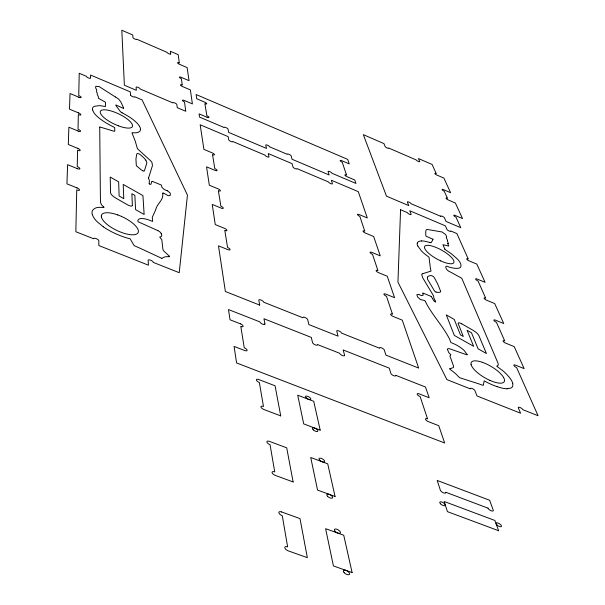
<?xml version="1.0" encoding="UTF-8"?>
<svg xmlns="http://www.w3.org/2000/svg" width="605" height="605" viewBox="0 0 605 605"><rect width="100%" height="100%" fill="white"/><g stroke="black" fill="none" stroke-linecap="round" stroke-linejoin="round"><path stroke-width="0.91" d="M149.223 183.262L149.359 180.441L148.58 178.414M101.337 215.425L101.353 217.089M140.405 129.447L140.126 131.02L138.401 132.245A23.716 7.426 25.6 0 1 133.403 132.76A2.556 0.809 25.8 0 0 133.236 132.745L133.236 132.745A1.853 0.582 25.8 0 1 132.987 132.737L132.223 132.714A2.065 0.65 25.8 0 0 131.966 132.873L135.278 141.177L137.154 147.824A22.332 7.184 26.1 0 0 137.464 148.686A4.159 1.339 25.9 0 0 138.5 149.7L150.252 160.423A12.841 4.197 25.9 0 1 151.946 162.465L152.468 165.536L148.55 178.052M99.719 127.095L100.377 196.323L100.551 202.486L101.345 204.49A9.884 3.517 25.6 0 0 103.319 206.585A4.001 1.429 25.5 0 1 103.742 207.069M155.75 209.67C156.861 203.688 163.63 200.255 162.76 193.887A31.452 10.633 26.6 0 1 162.753 193.494M155.538 210.132L152.316 217.218L152.354 218.534A28.7 10.134 25.8 0 1 152.415 219.002L152.589 221.43L148.21 219.744A14.641 5.218 26.1 0 0 143.695 218.692L141.381 218.541A12.667 4.515 26.1 0 0 139.263 218.942C137.645 219.607 137.01 221.944 139.21 222.194A16.683 5.906 26 0 0 140.874 223.003L154.199 228.97A60.417 22.256 26.2 0 1 157.905 230.671M427.387 277.196L427.546 279.276L434.012 290.166A37.404 12.017 29.1 0 1 434.511 290.922L434.692 291.156A1.558 0.492 29.4 0 0 435.373 291.723L435.963 292.064M449.916 368.642L449.802 368.732A1.316 0.454 30.2 0 0 449.923 369.171L450.899 370.01A19.594 6.897 30.1 0 1 458.257 376.476L460.065 377.86L478.691 383.82A30.749 10.799 30.7 0 1 479.599 384.137L481.187 384.719A25.236 8.651 30.4 0 0 482.314 385.113A3.524 1.218 30.5 0 0 483.07 385.241L483.13 385.256A3.781 1.308 30.6 0 1 483.297 385.272L484.174 380.848A29.864 10.119 30.5 0 0 494.867 385.846A37.548 12.675 30.4 0 0 497.098 386.655M152.067 181.341L152.044 181.349A2.435 0.817 26.1 0 0 151.885 181.47L150.97 184.185A3.456 1.165 26 0 1 150.274 184.336L149.473 184.253A19.935 6.723 25.8 0 0 149.412 184.049L149.306 183.723M422.6 273.717L430.329 271.327A3.902 1.21 29.2 0 0 430.979 271.032A20.986 6.519 29 0 0 430.843 270.276L430.495 268.703M446.346 237.394L446.687 236.684L445.726 234.748A1.777 0.514 29.1 0 0 444.199 233.59L442.157 231.995L427.659 229.522L426.321 229.703L425.822 231.057A103.175 29.925 29.9 0 0 425.731 232.108L425.776 235.428A5.732 1.686 29 0 0 425.92 235.837L425.988 235.995A14.255 4.22 28.8 0 1 426.094 236.23L432.953 239.209M418.72 294.454L416.83 294.711L417.722 297.115L420.437 299.581L424.74 300.541A16.781 5.422 29.5 0 0 424.899 300.776L425.096 301.056A7.593 2.473 29.3 0 1 425.444 301.608M447.783 243.49L448.426 243.475L447.352 240.949A4.243 1.24 29.2 0 1 447.624 240.624L446.339 237.621A1.664 0.484 29.1 0 1 446.293 237.463M447.73 243.497L448.744 246.069L442.958 244.67L443.669 246.333M507.066 388.735L510.877 388.07A24.155 8.19 30.5 0 0 512.836 385.211A31.369 10.648 30.4 0 0 512.821 384.825L512.715 383.623M168.689 256.702L169.506 256.558A1.376 0.507 26.4 0 0 169.483 256.21L169.211 255.885A20.502 7.449 26.6 0 1 167.426 254.395L164.167 251.37A10.338 3.766 26.5 0 1 162.874 249.162L161.815 239.693A5.127 1.845 26.3 0 0 160.839 238.574L159.75 236.948L160.605 236.827A7.85 2.813 26.2 0 0 161.422 236.426L161.792 235.285L161.202 233.447M161.701 258.305L139.664 248.065A33.441 12.561 26.1 0 0 138.341 247.483L136.518 246.696A27.127 9.877 26 0 1 135.218 246.122A3.706 1.369 26 0 1 134.272 245.57L134.197 245.524A4.28 1.581 26 0 0 133.97 245.38L130.151 238.801A31.8 11.487 25.7 0 1 118.459 234.921A39.401 14.18 25.7 0 1 115.865 233.802A29.342 10.61 25.7 0 1 103.243 226.792M143.06 170.92L143.65 171.056A1.641 0.544 25.9 0 0 144.247 171.003L144.345 170.875A39.083 12.977 26.4 0 1 144.572 170.391L146.879 162.715L145.873 160.189M166.806 190.53L166.897 190.56A2.186 0.734 26.3 0 1 167.373 190.779M418.841 294.491L418.879 294.499A1.543 0.499 29.3 0 1 419.265 294.635L419.356 294.688A3.267 1.051 29.3 0 0 421.299 295.512L421.897 295.595A2.08 0.673 29.3 0 0 422.192 295.535L423.175 295.149A2.443 0.786 29.3 0 0 423.167 294.771L422.819 293.849A22.256 7.147 29.5 0 1 422.789 293.554L422.721 292.964L431.078 296.382M429.868 242.507L430.42 242.658A2.48 0.734 29 0 0 431.206 242.597L432.923 239.746A9.839 2.904 28.9 0 0 432.938 239.209M482.404 362.312L485.732 363.65A19.088 6.474 30.5 0 1 503.617 377.512M117.748 214.904L121.514 216.416M240.366 323.819L230.044 319.773L228.493 309.548L259.863 321.883A2.821 1.059 27.9 0 0 262.63 324.159A2.821 1.059 27.9 0 0 264.922 323.879M118.308 125.795L114.965 124.403A17.727 5.543 25.6 0 1 100.301 112.787L100.279 111.532A17.727 5.543 25.6 0 1 114.587 112.144L117.869 113.506A17.727 5.543 25.6 0 1 132.45 124.993L132.525 126.256A17.727 5.543 25.6 0 1 118.308 125.795M77.039 187.913L66.943 183.837L67.601 164.681L77.432 168.682M77.863 148.422L68.289 144.489L68.879 127.224L78.227 131.088M152.157 181.288L161.323 185.039L161.58 185.743A23.86 8.016 25.9 0 1 161.716 186.09L161.777 186.93A2.549 0.855 26.2 0 0 161.989 187.406L163.524 188.858A2.178 0.734 26.2 0 0 163.955 189.221L164.711 189.698A3.418 1.149 26.2 0 0 166.798 190.522M78.605 112.946L69.499 109.157L70.036 93.51L78.93 97.239M489.831 380.348L493.211 381.695A19.088 6.474 30.5 0 0 504.404 379.35L503.617 377.497M440.637 260.868L443.624 262.109A16.66 4.999 29.2 0 0 453.916 261.216L453.319 259.787A16.66 4.999 29.2 0 0 437.876 248.247L434.927 246.999A16.66 4.999 29.2 0 0 424.544 247.778L425.065 249.162A16.66 4.999 29.2 0 0 440.667 260.876M115.366 96.959L118.716 99.107L120.834 101.988A114.489 35.226 24.5 0 1 121.567 103.44L123.473 107.713M122.104 112.787L121.439 112.417A2.586 0.794 25.7 0 1 120.41 111.638L116.304 106.087A10.338 3.169 25.7 0 1 115.963 105.368L115.805 104.96L123.511 108.431A14.974 4.583 25.8 0 1 123.518 108.242L123.526 108.106A6.163 1.891 25.6 0 0 123.488 107.72M115.321 96.936L99.038 86.515L97.178 86.5A1.906 0.575 25.4 0 0 95.764 86.402L95.605 88.012L96.497 89.298A1.792 0.544 25.4 0 1 96.618 89.593L96.656 92.217A4.553 1.384 25.3 0 1 97.231 92.928C96.732 95.144 98.887 95.908 98.381 98.214L105.497 102.298L105.588 106.208A2.223 0.688 25.5 0 1 104.763 106.412L101.088 105.83A15.397 4.795 25.5 0 0 99.432 105.618L94.471 106.291A23.64 7.389 25.6 0 0 92.663 109.906M103.319 226.769L97.609 222.156A25.712 9.309 25.7 0 1 93.155 216.477A33.865 12.251 25.8 0 1 92.936 215.977L92.353 214.495M167.517 190.847L170.171 193.003L170.391 195.226L168.205 195.74L163.055 192.806A18.135 6.126 26 0 1 162.979 192.95L162.874 193.124A7.721 2.617 26.3 0 0 162.73 193.487M431.183 296.495L431.236 296.548A2.201 0.703 29.4 0 1 431.471 296.821L432.431 298.454M103.757 207.076L103.795 207.129A10.262 3.653 25.6 0 0 104.022 207.432L98.517 207.349A24.223 8.742 25.7 0 0 95.393 208.158A42.804 15.511 25.9 0 0 92.709 210.26A30.893 11.177 25.8 0 0 92.225 214.374M432.673 298.862L433.777 300.647A3.335 1.074 29.5 0 0 434.723 301.524L435.577 302.107A19.39 6.231 29.7 0 1 435.539 301.918L435.502 301.691A9.998 3.229 29.4 0 0 435.373 301.177M417.873 246.061L421.541 251.06A22.325 6.708 29.2 0 0 427.395 255.983A2.45 0.749 29.1 0 1 427.569 256.112L427.629 256.149A1.823 0.552 29.1 0 0 427.848 256.316L428.688 256.943A1.951 0.59 29.1 0 1 429.051 257.352L430.367 268.166M443.896 246.87L444.826 249.109M435.358 301.169L433.777 297.781L433.611 296.079A2.662 0.855 29.4 0 0 433.445 295.679L422.721 277.771L421.738 274.64A12.176 3.819 29.3 0 1 422.6 273.717M471.045 364.444L471.787 366.297A19.088 6.474 30.5 0 0 489.868 380.356M264.929 323.879L263.954 318.752L311.31 337.416L312.543 342.604A2.791 1.044 28.6 0 0 315.334 344.88A2.791 1.044 28.6 0 0 317.504 344.563L339.655 353.267A2.783 1.028 29 0 0 342.46 355.543A2.783 1.028 29 0 0 344.578 355.203L343.179 349.977L389.249 368.135L390.898 373.429A2.76 1.013 29.7 0 0 393.726 375.697A2.76 1.013 29.7 0 0 395.73 375.327L425.496 387.034L429.172 397.757L419.205 393.855A2.791 1.028 30.1 0 0 417.231 394.263A2.791 1.028 30.1 0 0 420.112 396.57L427.546 418.857A2.866 1.081 30.4 0 0 425.549 419.356A2.866 1.081 30.4 0 0 428.605 421.753L438.738 425.678L444.667 443.004L236.593 362.947L234.082 346.415L244.594 350.484A2.942 1.157 27.8 0 0 247.127 350.212A2.942 1.157 27.8 0 0 244.254 347.784L240.79 326.42A2.866 1.097 27.6 0 0 243.157 326.125A2.866 1.097 27.6 0 0 240.366 323.819M130.499 94.977L130.332 91.884L90.591 75.058L90.576 78.09A2.322 0.696 25.3 0 1 88.459 77.947A2.322 0.696 25.3 0 1 86.349 76.298L79.225 73.281L78.748 95.537A2.405 0.741 25.2 0 1 81.146 97.352A2.405 0.741 25.2 0 1 78.718 97.14M447.443 349.297L448.713 352.564A7.457 2.541 30 0 0 449.817 353.698L450.823 354.538L450.438 355.528A4.885 1.671 30.1 0 0 449.923 356.012L453.538 366.085A9.884 3.426 30 0 1 453.228 367.575L451.148 368.385A19.746 6.852 29.9 0 1 449.939 368.657M78.378 112.863A2.465 0.786 25.2 0 1 80.843 114.738A2.465 0.786 25.2 0 1 78.34 114.549L78.03 129.22A2.518 0.817 25.2 0 1 80.548 131.149A2.518 0.817 25.2 0 1 77.992 130.99M77.621 148.331A2.586 0.862 25.2 0 1 80.215 150.327A2.586 0.862 25.2 0 1 77.584 150.191L77.236 166.617A2.647 0.907 25.2 0 1 79.883 168.682A2.647 0.907 25.2 0 1 77.19 168.576M76.782 187.815A2.723 0.96 25.2 0 1 79.512 189.962A2.723 0.96 25.2 0 1 76.737 189.887L75.844 231.723L93.594 238.756A2.859 1.066 25.5 0 1 96.203 238.627A2.859 1.066 25.5 0 1 98.827 240.828L98.865 245.57L148.459 265.187L148.142 260.377A2.821 1.051 26.2 0 1 150.637 260.21A2.821 1.051 26.2 0 1 153.292 262.411L179.231 272.696L187.452 195.128L142.069 99.87L134.673 96.739A2.291 0.688 25.8 0 1 132.631 96.626A2.291 0.688 25.8 0 1 130.499 94.977M99.719 127.095A1.248 0.401 25.4 0 1 100.044 127.027L110.798 130.272A51.818 16.97 25.7 0 1 113.543 131.141L114.746 131.209L114.67 127.534L110.428 125.364A26.975 8.432 25.6 0 1 98.963 117.945A24.571 7.691 25.6 0 1 94.41 113.453A33.328 10.414 25.7 0 1 92.686 109.913M122.089 112.81A27.414 8.583 25.6 0 1 132.563 119.193A26.544 8.304 25.6 0 1 139.566 126.369M139.475 126.347A21.553 6.738 25.6 0 1 140.519 129.493M148.55 178.399A2.798 0.938 26.1 0 1 148.573 178.059M149.314 183.723A9.03 3.04 26.1 0 1 149.208 183.262M157.92 230.649A4.59 1.641 26.2 0 1 161.119 233.424M168.659 256.671A20.449 7.562 26.6 0 0 162.639 258.002L162.163 258.335A1.112 0.408 26.4 0 1 161.701 258.305M142.916 170.807A8.198 2.707 26 0 1 141.215 169.831L136.533 165.883A9.393 3.101 26 0 1 136.291 165.089L135.959 159.501A98.184 32.095 26.9 0 1 136.027 158.412L136.647 154.683A32.148 10.466 26.2 0 1 137.01 153.723L137.04 153.693A3.328 1.081 25.9 0 1 137.562 153.488L138.598 153.731A3.002 0.976 25.9 0 1 139.846 154.381L140.163 154.6A24.986 8.198 25.7 0 1 145.828 160.181M101.406 217.104A20.305 7.343 25.8 0 0 118.293 231.133L122.089 232.653A20.305 7.343 25.8 0 0 138.379 231.912L138.295 230.24A20.305 7.343 25.8 0 0 121.514 216.439M101.383 215.463A20.305 7.343 25.8 0 1 117.793 214.941M512.79 383.593A29.017 9.839 30.5 0 0 510.272 378.564A40.248 13.711 30.4 0 0 506.355 374.034A22.695 7.676 30.5 0 0 502.657 370.615L496.811 366.275A7.895 2.639 30.4 0 0 496.894 366.146L496.924 366.085A3.728 1.248 30.5 0 1 497.106 365.851A9.279 3.093 30.4 0 0 498.233 365.102L498.104 363.476L495.245 356.617L461.781 278.3L451.148 272.431A48.869 15.291 29.5 0 0 448.57 271.101C445.666 269.52 443.752 263.863 449.099 267.085A25.365 7.615 29.2 0 0 457.955 268.287A23.035 6.912 29.2 0 0 460.677 266.979A31.271 9.4 29.1 0 0 460.791 264.377A22.203 6.663 29.2 0 0 457.055 258.698L451.292 253.707A14.414 4.311 29.2 0 0 449.575 252.527L445.832 250.054A2.08 0.613 29.2 0 1 444.804 249.101M421.443 240.903A25.735 7.729 29.2 0 1 429.89 242.544M417.246 243.195A24.949 7.494 29.2 0 1 421.519 240.964M417.768 246.016A20.305 6.103 29.1 0 1 417.337 243.248M425.436 301.608A30.326 9.93 29.1 0 1 425.617 302.054C432.31 315.228 443.087 326.11 449.719 339.397A27.255 9.083 30.2 0 0 449.886 339.881L450.914 342.543L454.907 344.23A13.892 4.704 30 0 1 459.346 346.748L461.819 348.495A12.024 4.061 30 0 1 464.337 350.688L467.347 354.832L466.024 354.462A16.048 5.385 30 0 1 464.61 354.038L452.941 349.924A57.498 19.98 30.4 0 0 449.704 348.82A4.371 1.482 30 0 0 447.518 349.335M507.156 388.818A27.543 9.332 30.5 0 1 497.076 386.618M436.069 292.056A7.774 2.465 29.4 0 0 437.46 292.366L439.729 292.328L440.667 291.761A8.841 2.798 29.3 0 0 440.531 291.043L438.073 284.849A95.915 30.787 28.5 0 0 437.453 283.533L434.882 278.678A31.014 9.763 29 0 0 433.997 277.256L433.944 277.196A3.169 0.991 29.3 0 0 433.256 276.5L432.227 275.903A2.851 0.892 29.3 0 0 431.168 275.593L430.919 275.577A23.535 7.373 29.5 0 0 427.425 277.219M471.098 364.482A19.088 6.474 30.5 0 1 482.45 362.35M170.693 53.913L170.693 53.958A2.072 0.56 26.1 0 1 168.825 53.732A2.072 0.56 26.1 0 1 166.935 52.295L136.73 39.212A2.095 0.567 25.8 0 1 134.839 39.023A2.095 0.567 25.8 0 1 132.934 37.548L132.767 34.999L121.817 30.25L124.38 85.245L136.314 90.304L136.117 87.317A2.254 0.665 25.8 0 1 138.076 87.385A2.254 0.665 25.8 0 1 140.216 89.026L172.811 102.865A2.238 0.658 26.2 0 1 174.739 102.963A2.238 0.658 26.2 0 1 176.857 104.582L177.235 107.667L185.758 111.282L184.517 101.973A2.208 0.643 26.3 0 1 182.453 100.377A2.208 0.643 26.3 0 1 184.351 100.483L192.398 103.909L190.371 89.911L182.46 86.523A2.163 0.613 26.3 0 1 180.441 84.987A2.163 0.613 26.3 0 1 182.264 85.086L181.417 78.733A2.133 0.597 26.3 0 1 179.428 77.206A2.133 0.597 26.3 0 1 181.266 77.342L189.04 80.684L187.149 67.609L179.496 64.296A2.087 0.575 26.2 0 1 177.552 62.837A2.087 0.575 26.2 0 1 179.314 62.958L178.21 54.684L170.376 51.289L170.693 53.913M400.57 209.761L397.946 282.127L446.898 379.607L470.357 388.894A2.677 0.938 30.5 0 1 472.15 388.516A2.677 0.938 30.5 0 1 474.955 390.724L477.02 395.98L520.595 413.207L518.319 407.899A2.662 0.923 31.1 0 1 520.02 407.49A2.662 0.923 31.1 0 1 522.841 409.691L538.057 415.718L516.579 367.507A2.518 0.832 30.6 0 1 513.91 365.458A2.518 0.832 30.6 0 1 515.528 365.14L524.164 368.626L514.197 346.612L505.742 343.171A2.45 0.786 30.3 0 1 503.141 341.19A2.45 0.786 30.3 0 1 504.736 340.918L496.448 322.314A2.397 0.756 30.1 0 1 493.914 320.393A2.397 0.756 30.1 0 1 495.487 320.158L503.746 323.546L494.693 303.551L486.602 300.209A2.337 0.718 29.8 0 1 484.136 298.356A2.337 0.718 29.8 0 1 485.686 298.159L478.056 281.023A2.284 0.688 29.6 0 1 475.651 279.223A2.284 0.688 29.6 0 1 477.179 279.056L485.089 282.353L476.831 264.113L469.072 260.861A2.223 0.658 29.4 0 1 466.735 259.121A2.223 0.658 29.4 0 1 468.24 258.993L456.926 233.598L450.657 230.944A2.155 0.62 29.1 0 1 449.167 231.027A2.155 0.62 29.1 0 1 446.913 229.363L445.386 225.854L409.744 210.759L411.12 214.223A2.17 0.628 28.7 0 1 409.57 214.291A2.17 0.628 28.7 0 1 407.324 212.62L400.57 209.761M132.351 205.466L132.336 205.647A3.751 1.316 25.8 0 1 128.109 205.14L115.918 198.145A9.226 3.222 25.7 0 1 110.564 192.7L110.216 177.068L118.656 181.878L119.124 195.982L123.768 198.659L123.208 184.442L142.924 195.581L144.134 214.503L135.611 209.625L134.847 195.407L131.882 193.744L132.351 205.466M281.62 511.951L281.401 511.875A3.448 1.581 29.7 0 0 278.882 512.79A3.448 1.581 29.7 0 0 282.27 515.725L287.632 546.882A3.562 1.679 30.2 0 0 284.811 547.805A3.562 1.679 30.2 0 0 288.456 550.943L307.34 557.659L300.004 518.598L281.62 511.951M352.095 572.564L333.4 565.909L325.611 528.672L343.731 535.228L352.095 572.564M335.057 496.493L317.542 490.05L310.736 457.493L327.736 463.846L335.057 496.493M293.123 481.951L275.457 475.454A3.32 1.467 29.2 0 1 272.068 472.603A3.32 1.467 29.2 0 1 274.73 471.908L270.049 444.698A3.222 1.384 28.8 0 1 266.881 441.968A3.222 1.384 28.8 0 1 269.482 441.393L286.717 447.829L293.123 481.951M498.633 530.729L447.458 511.656L444.161 501.484L494.898 520.474L498.633 530.729M488.001 508.147L445.704 492.236A3.093 1.248 31.3 0 1 443.518 492.863A3.093 1.248 31.3 0 1 440.349 490.163L437.203 480.446L489.634 500.244L493.279 510.234A3.078 1.218 32 0 1 491.131 510.756A3.078 1.218 32 0 1 488.001 508.147M320.189 430.14L303.71 423.901L297.705 395.186L313.73 401.327L320.189 430.14M280.72 415.877L264.113 409.593A3.108 1.293 28.5 0 1 260.952 406.983A3.108 1.293 28.5 0 1 263.47 406.469L259.341 382.489A3.025 1.225 28.2 0 1 256.376 379.993A3.025 1.225 28.2 0 1 258.842 379.577L275.071 385.793L280.72 415.877M259.711 305.101L225.378 291.497L218.473 245.842L227.904 249.646A2.632 0.923 27.1 0 0 230.097 249.51A2.632 0.923 27.1 0 0 227.556 247.46L224.795 230.407A2.571 0.877 27 0 0 226.935 230.286A2.571 0.877 27 0 0 224.357 228.289L215.267 224.584L212.219 204.422L221.18 208.105A2.496 0.832 26.9 0 0 223.275 208.037A2.496 0.832 26.9 0 0 220.863 206.131L218.367 190.711A2.443 0.794 26.8 0 0 220.417 190.666A2.443 0.794 26.8 0 0 217.974 188.79L209.315 185.213L206.532 166.829L215.236 170.451A2.382 0.749 26.7 0 0 217.074 170.353A2.382 0.749 26.7 0 0 214.79 168.598L212.529 154.6A2.337 0.718 26.7 0 0 214.488 154.608A2.337 0.718 26.7 0 0 212.166 152.853L203.9 149.39L200.179 124.781L228.115 136.601L228.713 139.763A2.254 0.673 26.8 0 0 230.853 141.449A2.254 0.673 26.8 0 0 232.766 141.51L265.005 155.122A2.238 0.665 27.2 0 0 267.198 156.793A2.238 0.665 27.2 0 0 269.006 156.816L268.242 153.572L292.109 163.668L292.971 166.912A2.223 0.658 27.5 0 0 295.149 168.598A2.223 0.658 27.5 0 0 296.949 168.621L328.477 181.939A2.208 0.65 27.9 0 0 330.701 183.61A2.208 0.65 27.9 0 0 332.395 183.595L331.358 180.267L358.296 191.656L367.296 217.959L359.241 214.586A2.269 0.688 28.3 0 0 357.547 214.654A2.269 0.688 28.3 0 0 359.846 216.393L364.777 231.178A2.314 0.718 28.4 0 0 363.06 231.291A2.314 0.718 28.4 0 0 365.496 233.099L373.64 236.487L380.273 255.87L371.856 252.391A2.375 0.756 28.6 0 0 370.094 252.519A2.375 0.756 28.6 0 0 372.521 254.372L377.936 270.609A2.428 0.786 28.8 0 0 376.151 270.79A2.428 0.786 28.8 0 0 378.715 272.719L387.238 276.213L394.581 297.69L385.771 294.098A2.496 0.832 29 0 0 383.948 294.302A2.496 0.832 29 0 0 386.504 296.291L392.479 314.207A2.556 0.87 29.2 0 0 390.633 314.479A2.556 0.87 29.2 0 0 393.333 316.536L402.272 320.143L418.675 368.082L385.914 355.105L384.319 350.015A2.692 0.96 29.4 0 0 381.521 347.89A2.692 0.96 29.4 0 0 379.63 348.23L341.545 333.113A2.707 0.983 28.8 0 0 338.762 330.905A2.707 0.983 28.8 0 0 336.758 331.26L338.066 336.146L308.883 324.582L307.688 319.591A2.723 0.991 28.4 0 0 304.912 317.459A2.723 0.991 28.4 0 0 302.863 317.754L263.735 302.22A2.745 1.006 27.8 0 0 260.989 300.012A2.745 1.006 27.8 0 0 258.819 300.314L259.711 305.101M440.803 216.34L411.135 203.741A2.133 0.605 28.6 0 0 408.897 202.093A2.133 0.605 28.6 0 0 407.415 202.191L408.791 205.624L386.482 196.156L363.333 134.665L383.956 143.604L385.098 146.448A1.981 0.522 28.2 0 0 387.102 147.938A1.981 0.522 28.2 0 0 388.584 147.983L416.27 159.97A1.974 0.522 28.5 0 0 418.312 161.444A1.974 0.522 28.5 0 0 419.719 161.459L418.433 158.54L432.099 164.462L436.243 173.59A1.981 0.522 28.7 0 0 434.851 173.59A1.981 0.522 28.7 0 0 436.923 175.095L443.889 178.097L450.619 192.708L443.526 189.66A2.027 0.544 28.8 0 0 442.119 189.683A2.027 0.544 28.8 0 0 444.236 191.225L447.458 198.319A2.049 0.56 28.9 0 0 446.036 198.357A2.049 0.56 28.9 0 0 448.184 199.922L455.361 203L462.545 218.587L455.232 215.471A2.095 0.582 29 0 0 453.795 215.539A2.095 0.582 29 0 0 455.988 217.15L460.76 227.669L446.029 221.422L444.493 217.906A2.125 0.597 29 0 0 442.278 216.28A2.125 0.597 29 0 0 440.803 216.34M207.107 117.264L199.053 113.846L199.544 117.098L224.062 127.496A2.223 0.65 26.8 0 1 225.93 127.579A2.223 0.65 26.8 0 1 228.055 129.205L228.667 132.397L266.525 148.444L265.754 145.185A2.201 0.643 27.2 0 1 267.516 145.23A2.201 0.643 27.2 0 1 269.694 146.856L287.277 154.313A2.193 0.643 27.4 0 1 289.039 154.358A2.193 0.643 27.4 0 1 291.194 155.992L292.071 159.266L329.12 174.966L328.076 171.623A2.17 0.628 27.8 0 1 329.74 171.631A2.17 0.628 27.8 0 1 331.933 173.257L355.944 183.444L354.757 179.98L346.952 176.66A2.155 0.62 28 0 1 344.903 175.064A2.155 0.62 28 0 1 346.544 175.087L342.256 162.261A2.117 0.597 27.9 0 1 340.116 160.658A2.117 0.597 27.9 0 1 341.81 160.718L349.244 163.894L347.693 159.372L196.118 94.531L196.761 98.766L204.566 102.094A2.17 0.62 26.5 0 1 206.721 103.697A2.17 0.62 26.5 0 1 204.883 103.614L206.857 115.721A2.216 0.65 26.5 0 1 208.982 117.34A2.216 0.65 26.5 0 1 207.107 117.264M461.744 323.834L461.35 323.615A3.471 1.127 29.9 0 0 458.136 323.403L463.294 336.478L460.428 334.875L454.242 319.425L446.263 314.88L454.347 335.442L473.647 346.317L467.075 330.262L471.492 332.795L478.116 348.82L486.412 353.532L478.895 335.631A8.591 2.806 30 0 0 472.808 330.156L461.744 323.834M344.169 572.716A3.547 1.649 31.2 0 0 349.463 574.281A3.547 1.649 31.2 0 0 345.697 570.296A3.547 1.649 31.2 0 0 344.169 572.716M335.193 531.409A3.411 1.535 30.6 0 0 340.312 532.967A3.411 1.535 30.6 0 0 336.698 529.201A3.411 1.535 30.6 0 0 335.193 531.409M327.577 496.327A3.305 1.444 30.1 0 0 332.546 497.885A3.305 1.444 30.1 0 0 329.06 494.3A3.305 1.444 30.1 0 0 327.577 496.327M319.727 460.216A3.191 1.354 29.7 0 0 324.545 461.759A3.191 1.354 29.7 0 0 321.187 458.356A3.191 1.354 29.7 0 0 319.727 460.216M306.327 397.999A2.995 1.195 29 0 0 310.781 399.323A2.995 1.195 29 0 0 307.408 396.237A2.995 1.195 29 0 0 306.327 397.999M313.254 429.868A3.093 1.27 29.3 0 0 317.844 431.191A3.093 1.27 29.3 0 0 314.35 427.954A3.093 1.27 29.3 0 0 313.254 429.868M496.834 524.845A3.123 1.248 32.2 0 0 501.394 526.486A3.123 1.248 32.2 0 0 498.074 523.068A3.123 1.248 32.2 0 0 496.834 524.845M440.5 503.799A3.138 1.278 31.5 0 0 445.159 505.477A3.138 1.278 31.5 0 0 441.915 502.067A3.138 1.278 31.5 0 0 440.5 503.799"/></g></svg>
